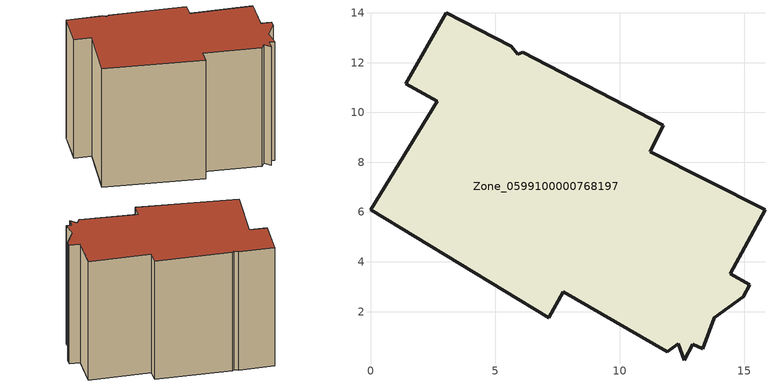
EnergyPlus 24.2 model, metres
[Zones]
Zone_0599100000768197
 floor ground (C_G): 6.1,12.42 11.75,9.49 11.23,8.43 15.84,6.1 14.45,3.53 15.22,3.09 14.96,2.6 13.8,1.75 13.34,0.5 12.93,0.69 12.59,0.04 12.37,0.71 11.91,0.38 7.74,2.8 7.16,1.76 0,6.09 2.68,10.44 1.41,11.16 3.04,14.01 5.65,12.65 5.91,12.35 z0
 wall outside (C_F): 0,6.09 7.16,1.76 7.74,2.8 11.91,0.38 12.37,0.71 12.59,0.04 12.93,0.69 13.34,0.5 13.8,1.75 14.96,2.6 15.22,3.09 14.45,3.53 15.84,6.1 11.23,8.43 11.75,9.49 6.1,12.42 5.91,12.35 5.65,12.65 3.04,14.01 1.41,11.16 2.68,10.44 0,6.09 z0:10.78
 roof outside (C_R): 5.91,12.35 5.65,12.65 3.04,14.01 1.41,11.16 2.68,10.44 0,6.09 7.16,1.76 7.74,2.8 11.91,0.38 12.37,0.71 12.59,0.04 12.93,0.69 13.34,0.5 13.8,1.75 14.96,2.6 15.22,3.09 14.45,3.53 15.84,6.1 11.23,8.43 11.75,9.49 6.1,12.42 z10.78
[BUILDING]
Pand.0599100000768197: North Axis=0; Terrain=City; Loads Convergence Tolerance Value=0.04; Temperature Convergence Tolerance Value=0.4; Solar Distribution=FullExterior; Maximum Number of Warmup Days=25; Minimum Number of Warmup Days=1
[Site:Location]
Rotterdam.The.Hague.AP_ZH_NLD Design_Conditions: Latitude=51.96; Longitude=4.45; Time Zone=1; Elevation=-4.5
[SITE:GROUNDTEMPERATURE:BUILDINGSURFACE]
18, 18, 18, 18, 18, 18, 18, 18, 18, 18, 18, 18
[MATERIAL] Thermal Absorptance=0.9; Solar Absorptance=0.7; Visible Absorptance=0.7
Name | Roughness | Thickness | Conductivity | Density | Specific Heat
G.D.1965 | MediumSmooth | 0.15 | 1 | 540 | 1210
F.D.1965 | Rough | 0.3 | 0.857143 | 1920 | 840
R.D.1965 | MediumRough | 0.2 | 0.08 | 1500 | 1000
[CONSTRUCTION]
C_G: G.D.1965
C_F: F.D.1965
C_R: R.D.1965
[ZONE]
Zone_0599100000768197: Type=1; Multiplier=1; Ceiling Height=Autocalculate; Volume=Autocalculate; Floor Area=autocalculate; Part of Total Floor Area=Yes
[ZONEINFILTRATION:DESIGNFLOWRATE]
Infil_Zone_0599100000768197: Zone or ZoneList or Space or SpaceList=Zone_0599100000768197; Schedule=AlwaysOn; Design Flow Rate Calculation Method=Flow/Area; Flow Rate per Floor Area=0.0042; Constant Term Coefficient=1; Temperature Term Coefficient=0; Velocity Term Coefficient=0; Velocity Squared Term Coefficient=0
[HVACTEMPLATE:ZONE:IDEALLOADSAIRSYSTEM]
Zone_0599100000768197: Maximum Heating Supply Air Temperature=50; Minimum Cooling Supply Air Temperature=13; Maximum Heating Supply Air Humidity Ratio=0.0156; Minimum Cooling Supply Air Humidity Ratio=0.0077; Heating Limit=NoLimit; Cooling Limit=NoLimit; Dehumidification Control Type=ConstantSensibleHeatRatio; Cooling Sensible Heat Ratio=0.7; Dehumidification Setpoint=60; Humidification Control Type=None; Humidification Setpoint=30; Outdoor Air Method=None; Outdoor Air Flow Rate per Person=0.00944; Outdoor Air Flow Rate per Zone Floor Area=0; Outdoor Air Flow Rate per Zone=0; Demand Controlled Ventilation Type=None; Outdoor Air Economizer Type=NoEconomizer; Heat Recovery Type=None; Sensible Heat Recovery Effectiveness=0.7; Latent Heat Recovery Effectiveness=0.65
[ZONECONTROL:THERMOSTAT]
ThermostatControl_Zone_0599100000768197: Zone or ZoneList=Zone_0599100000768197; Control Type Schedule=DualSetpointControlType; Control 1=Thermostat_Zone_0599100000768197; Temperature Difference Between Cutout And Setpoint=0
[THERMOSTATSETPOINT:DUALSETPOINT]
Thermostat_Zone_0599100000768197: Heating Setpoint Temperature Schedule=HeatingSetpoint_Zone_0599100000768197; Cooling Setpoint Temperature Schedule=CoolingSetpoint_Zone_0599100000768197
[SCHEDULE:COMPACT]
HeatingSetpoint_Zone_0599100000768197: Through: 12/31, For: AllDays, Until: 24:00, 21
CoolingSetpoint_Zone_0599100000768197: Through: 12/31, For: AllDays, Until: 24:00, 24
DualSetpointControlType: Through: 12/31, For: AllDays, Until: 24:00, 4
AlwaysOn: Through: 12/31, For: AllDays, Until: 24:00, 1
